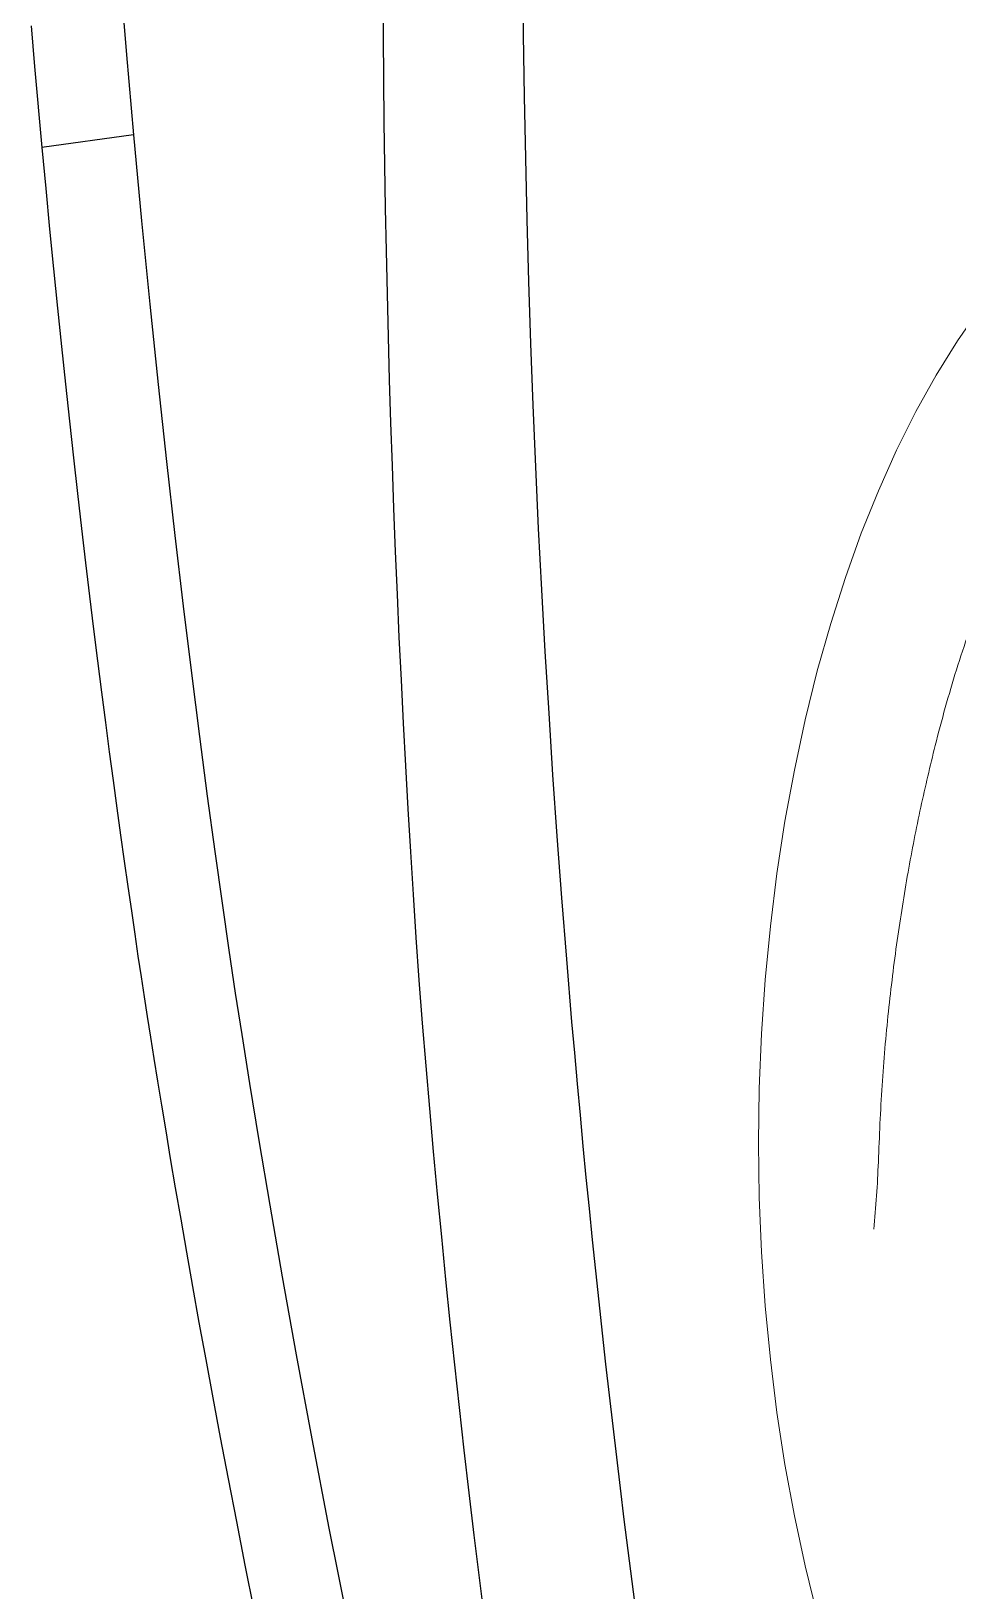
# Model space of a CAD drawing. Extents: x 527 to 614, y 487 to 635.
# Drawn here: x 533.407 to 536.031, y 538.54 to 542.957 of the extents above; entities that cross this region are included whole.
import ezdxf

# ---------------------------------------------------------------- set-up
doc = ezdxf.new("R2010")
doc.units = 0
doc.header["$MEASUREMENT"] = 0
doc.linetypes.add('SLD-Solid', pattern=[0])
doc.layers.add('1', color=4, linetype='Continuous')

# ---------------------------------------------------------------- blocks, each defined once
blk = doc.blocks.new('S')
at = {"layer": '1', "color": 3, "linetype": 'SLD-Solid', "lineweight": 15, "flags": 128}
blk.add_lwpolyline([(-2.7726, -1.4978), (-2.7762, -1.4257), (-2.7721, -1.3485), (-2.7595, -1.2714), (-2.7387, -1.1949), (-2.7095, -1.119), (-2.6722, -1.044), (-2.6269, -0.9701), (-2.5736, -0.8976), (-2.5125, -0.8266), (-2.4438, -0.7574), (-2.3678, -0.6901), (-2.2846, -0.625), (-2.1944, -0.5623), (-2.0976, -0.502), (-1.9944, -0.4445), (-1.8851, -0.3899), (-1.7701, -0.3383), (-1.6496, -0.2899), (-1.5241, -0.2448), (-1.3939, -0.2032), (-1.2594, -0.1652), (-1.1209, -0.1308), (-0.9789, -0.1003), (-0.8339, -0.0736), (-0.6861, -0.051), (-0.5362, -0.0323), (-0.3844, -0.0177), (-0.2313, -0.0073), (-0.0772, -0.001), (0.0772, 0.001), (0.2317, -0.001), (0.3858, -0.0073), (0.5389, -0.0177), (0.6907, -0.0323), (0.8406, -0.051), (0.9884, -0.0736), (1.1334, -0.1003), (1.2754, -0.1308), (1.4138, -0.1652), (1.5484, -0.2032), (1.6786, -0.2448), (1.8041, -0.2899), (1.9246, -0.3383), (2.0396, -0.3899), (2.1489, -0.4445), (2.2521, -0.502), (2.3489, -0.5623), (2.439, -0.625), (2.5223, -0.6901), (2.5983, -0.7574), (2.667, -0.8266), (2.7281, -0.8976), (2.7814, -0.9701), (2.8267, -1.044), (2.864, -1.119), (2.8931, -1.1949), (2.914, -1.2714), (2.9265, -1.3485), (2.9307, -1.4257), (2.9307, -1.4257)], dxfattribs=at)
at = {"layer": '1', "color": 3, "linetype": 'SLD-Solid', "lineweight": 15}
for points, knots in [([(0.1309, -0.3381), (0.0587, -0.3411), (-0.0837, -0.347), (-0.2933, -0.3655), (-0.4951, -0.3902), (-0.6883, -0.421), (-0.873, -0.4568), (-0.9903, -0.4851), (-1.0482, -0.499)], [0, 0, 0, 0, 0.177758, 0.350785, 0.519308, 0.683545, 0.843707, 1, 1, 1, 1]), ([(0.3219, -0.3254), (0.2903, -0.3282), (0.2268, -0.3339), (0.163, -0.3367), (0.1309, -0.3381)], [0, 0, 0, 0, 0.497933, 1, 1, 1, 1]), ([(-1.0482, -0.499), (-1.0842, -0.5084), (-1.1568, -0.5273), (-1.2636, -0.5591), (-1.3696, -0.5939), (-1.4743, -0.632), (-1.5771, -0.6734), (-1.6931, -0.7249), (-1.8219, -0.7895), (-1.9549, -0.867), (-2.0421, -0.9262), (-2.0895, -0.9612), (-2.1045, -0.9726), (-2.1193, -0.984), (-2.1341, -0.9957), (-2.1487, -1.0074), (-2.172, -1.0266), (-2.2083, -1.0579), (-2.2604, -1.1065), (-2.308, -1.1559), (-2.3482, -1.2021), (-2.3795, -1.2412), (-2.4107, -1.2838), (-2.4412, -1.3302), (-2.4818, -1.4001), (-2.5224, -1.4895), (-2.5526, -1.5937), (-2.5673, -1.6864), (-2.5677, -1.7442), (-2.5679, -1.7711)], [0, 0, 0, 0, 0.039649, 0.080068, 0.12125, 0.163185, 0.205866, 0.249282, 0.313406, 0.38198, 0.445953, 0.454581, 0.463266, 0.472007, 0.480806, 0.489662, 0.498574, 0.523834, 0.559008, 0.604021, 0.628629, 0.655391, 0.684294, 0.715323, 0.748465, 0.823094, 0.88982, 0.948755, 1, 1, 1, 1])]:
    blk.add_open_spline(points, degree=3, knots=knots, dxfattribs=at)
blk = doc.blocks.new('VANGUARD')
at = {"layer": '1', "color": 3, "linetype": 'Continuous'}
blk.add_line((6.7968, 37.6371), (6.537, 37.6016), dxfattribs=at)
for points in [[(6.5069, 37.9459), (6.5166, 37.8311), (6.537, 37.6016)], [(6.7678, 37.9776), (6.7771, 37.8639), (6.7968, 37.6371)], [(8.0235, 35.3019), (8.0097, 35.4761), (7.9967, 35.6504), (7.9845, 35.8247), (7.9732, 35.9991), (7.9626, 36.1735), (7.9529, 36.348), (7.9439, 36.5226), (7.9358, 36.6972), (7.9285, 36.8719), (7.922, 37.0465), (7.9162, 37.2213), (7.9113, 37.396), (7.9072, 37.5708), (7.9039, 37.7456), (7.9014, 37.9204), (7.8998, 38.0952)], [(6.7968, 37.6371), (6.8194, 37.3934), (6.8426, 37.1577), (6.8661, 36.9302), (6.8898, 36.7116), (6.9135, 36.5021), (6.9371, 36.3023), (6.9604, 36.1124), (6.9833, 35.9329), (7.0055, 35.7643), (7.0269, 35.6069), (7.0474, 35.4612), (7.0668, 35.3276), (7.0849, 35.2064), (7.1029, 35.0892), (7.125, 34.95), (7.1514, 34.7883), (7.1823, 34.6054), (7.2175, 34.4029), (7.2572, 34.182), (7.3014, 33.9442), (7.3501, 33.6908), (7.4033, 33.4233)], [(6.537, 37.6016), (6.5479, 37.4849), (6.5589, 37.3701), (6.5701, 37.2574), (6.5813, 37.1466), (6.5925, 37.0378), (6.6038, 36.9308), (6.6151, 36.8258), (6.6265, 36.7227), (6.6379, 36.6215), (6.6494, 36.5222), (6.6608, 36.4251), (6.6722, 36.3301), (6.6836, 36.2374), (6.6949, 36.1469), (6.706, 36.0588), (6.7171, 35.973), (6.728, 35.8896), (6.7388, 35.8086), (6.7495, 35.7299), (6.76, 35.6536), (6.7703, 35.5796), (6.7805, 35.508), (6.7905, 35.4391), (6.8001, 35.3734), (6.8093, 35.3113), (6.8181, 35.2527), (6.8268, 35.196), (6.8356, 35.1395), (6.8447, 35.0815), (6.8543, 35.0209), (6.8646, 34.9571), (6.8757, 34.8892), (6.8877, 34.8165), (6.9008, 34.7382), (6.915, 34.6545), (6.9303, 34.5658), (6.9465, 34.4725), (6.9638, 34.375), (6.9819, 34.2737), (7.001, 34.1686), (7.0211, 34.0598), (7.0423, 33.9471), (7.0645, 33.8305), (7.0879, 33.7099), (7.1123, 33.5859), (7.1376, 33.4592)], [(8.22, 33.4522), (8.2085, 33.54), (8.1973, 33.6278), (8.1863, 33.7157), (8.1755, 33.8036), (8.1649, 33.8915), (8.1545, 33.9795), (8.1444, 34.0675), (8.1344, 34.1555), (8.1246, 34.2435), (8.1151, 34.3316), (8.1057, 34.4197), (8.0965, 34.5078), (8.0876, 34.5959), (8.0789, 34.6841), (8.0703, 34.7723), (8.062, 34.8605), (8.0539, 34.9488), (8.046, 35.037), (8.0383, 35.1253), (8.0235, 35.3019)]]:
    blk.add_lwpolyline(points, dxfattribs=at)
at = {"layer": '1', "color": 2}
blk.add_lwpolyline([(7.7916, 33.4296), (7.7764, 33.55), (7.7616, 33.6705), (7.7473, 33.7911), (7.7333, 33.9117), (7.7197, 34.0324), (7.7065, 34.1532), (7.6937, 34.274), (7.6813, 34.3949), (7.6693, 34.5158), (7.6577, 34.6368), (7.6465, 34.7579), (7.6356, 34.879), (7.6252, 35.0002), (7.6153, 35.1214), (7.606, 35.2426), (7.5974, 35.3639), (7.5893, 35.4853), (7.5818, 35.6066), (7.5746, 35.728), (7.5678, 35.8495), (7.5613, 35.9709), (7.5551, 36.0924), (7.5493, 36.2139), (7.5439, 36.3354), (7.5388, 36.457), (7.534, 36.5786), (7.5296, 36.7002), (7.5255, 36.8218), (7.5218, 36.9434), (7.5184, 37.065), (7.5154, 37.1866), (7.5127, 37.3083), (7.5103, 37.4299), (7.5083, 37.5515), (7.5066, 37.6732), (7.5052, 37.7948), (7.5042, 37.9165), (7.5035, 38.0381)], dxfattribs=at)
at = {"layer": '1', "xscale": -1, "rotation": 90}
blk.add_blockref('S', (8.5677, 34.8592), dxfattribs=at)

msp = doc.modelspace()

# ---------------------------------------------------------------- block references
at = {"layer": '1'}
msp.add_blockref('VANGUARD', (526.9005, 505.0267), dxfattribs=at)

doc.saveas('drawing.dxf')
